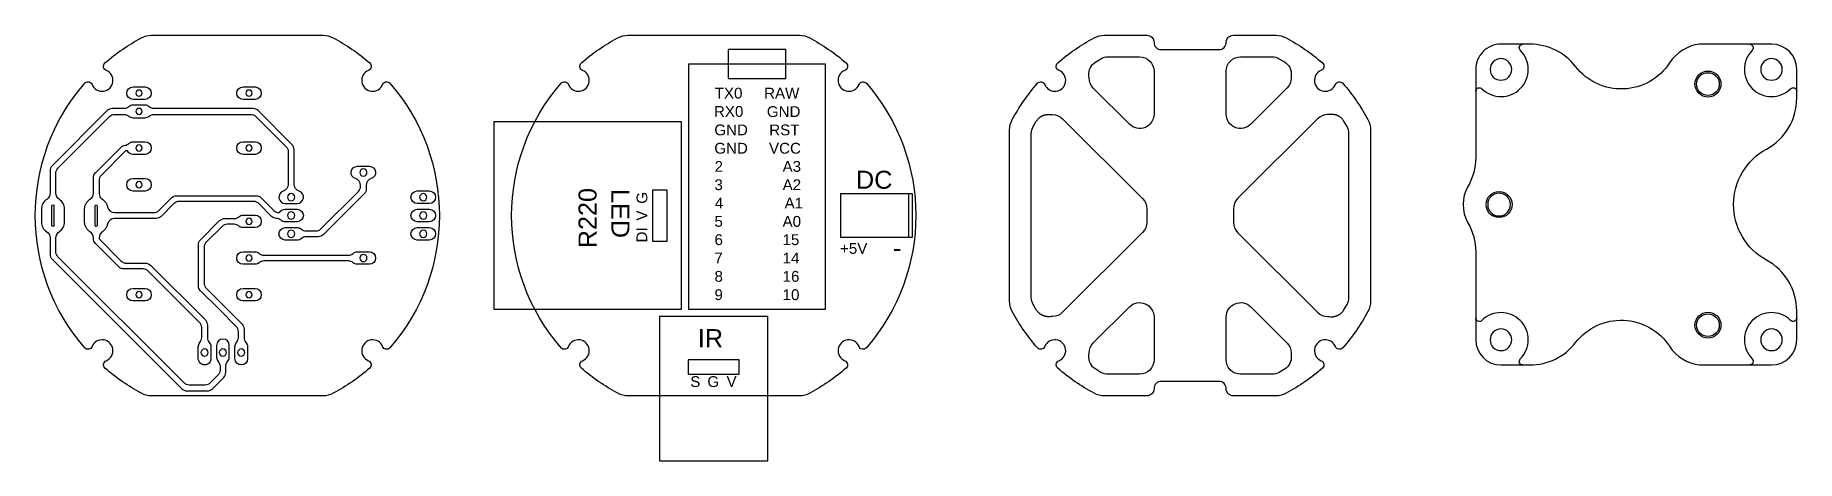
# Model space of a CAD drawing. Extents: x -1741 to -1497, y 1527 to 1586.
import ezdxf

# ---------------------------------------------------------------- set-up
doc = ezdxf.new("R2010")
doc.units = 0
for name, color, linetype in [('DEFAULT', 7, 'CONTINUOUS'), ('HOLES', 12, 'CONTINUOUS'), ('IMG', 7, 'CONTINUOUS'), ('MASK', 7, 'CONTINUOUS'), ('TRACES', 96, 'CONTINUOUS')]:
    doc.layers.add(name, color=color, linetype=linetype)
doc.styles.add('MILLIMETER_SMALL', font='arial.ttf')

msp = doc.modelspace()

# ---------------------------------------------------------------- linework, layer by layer
at = {"layer": 'DEFAULT'}
for points in [[(-1635.13, 1536), (-1658.87, 1536, -0.124369), (-1660.3, 1536.36, -0.054915), (-1665.34, 1539.85, -0.559834), (-1665.17, 1540.87, 1.507883), (-1667.13, 1542.83, -0.559834), (-1668.15, 1542.66, -0.373194), (-1668.15, 1579.34, -0.559834), (-1667.13, 1579.17, 1.507883), (-1665.17, 1581.13, -0.559834), (-1665.34, 1582.15, -0.054915), (-1660.3, 1585.64, -0.124369), (-1658.87, 1586), (-1635.13, 1586, -0.124369), (-1633.7, 1585.64, -0.054915), (-1628.66, 1582.15, -0.559834), (-1628.83, 1581.13, 1.507883), (-1626.87, 1579.17, -0.559834), (-1625.85, 1579.34, -0.373194), (-1625.85, 1542.66, -0.559834), (-1626.87, 1542.83, 1.507883), (-1628.83, 1540.87, -0.559834), (-1628.66, 1539.85, -0.054915), (-1633.7, 1536.36, -0.124369)], [(-1576, 1537, 0.414214), (-1577, 1538), (-1585, 1538, 0.414214), (-1586, 1537, -0.414214), (-1587, 1536), (-1592.87, 1536, -0.124369), (-1594.3, 1536.36, -0.054915), (-1599.34, 1539.85, -0.559834), (-1599.17, 1540.87, 1.507883), (-1601.13, 1542.83, -0.559834), (-1602.15, 1542.66, -0.054915), (-1605.64, 1547.7, -0.124369), (-1606, 1549.13), (-1606, 1572.87, -0.124369), (-1605.64, 1574.3, -0.054915), (-1602.15, 1579.34, -0.559834), (-1601.13, 1579.17, 1.507883), (-1599.17, 1581.13, -0.559834), (-1599.34, 1582.15, -0.054915), (-1594.3, 1585.64, -0.124369), (-1592.87, 1586), (-1587, 1586, -0.414214), (-1586, 1585, 0.414214), (-1585, 1584), (-1577, 1584, 0.414214), (-1576, 1585, -0.414214), (-1575, 1586), (-1569.13, 1586, -0.124369), (-1567.7, 1585.64, -0.054915), (-1562.66, 1582.15, -0.559834), (-1562.83, 1581.13, 1.507883), (-1560.87, 1579.17, -0.559834), (-1559.85, 1579.34, -0.054915), (-1556.36, 1574.3, -0.124369), (-1556, 1572.87), (-1556, 1549.13, -0.124369), (-1556.36, 1547.7, -0.054915), (-1559.85, 1542.66, -0.559834), (-1560.87, 1542.83, 1.507883), (-1562.83, 1540.87, -0.559834), (-1562.66, 1539.85, -0.054915), (-1567.7, 1536.36, -0.124369), (-1569.13, 1536), (-1575, 1536, -0.414214)], [(-1594.41, 1578.66, -0.196262), (-1595, 1580.05), (-1595.02, 1580.43, -0.284082), (-1594.07, 1582.31), (-1593.35, 1582.74, -0.129841), (-1592.36, 1583), (-1588, 1583, -0.414214), (-1586, 1581), (-1586, 1575.07, -0.668179), (-1589.41, 1573.66)], [(-1567.93, 1582.31, -0.284082), (-1566.98, 1580.43), (-1567, 1580.05, -0.196262), (-1567.59, 1578.66), (-1572.59, 1573.66, -0.668179), (-1576, 1575.07), (-1576, 1581, -0.414214), (-1574, 1583), (-1569.64, 1583, -0.129841), (-1568.65, 1582.74)], [(-1602.74, 1548.65, -0.129841), (-1603, 1549.64), (-1603, 1572.36, -0.129841), (-1602.74, 1573.35), (-1602.31, 1574.07), (-1602.27, 1574.13), (-1602.24, 1574.18), (-1602.2, 1574.24), (-1602.16, 1574.29), (-1602.11, 1574.34), (-1602.07, 1574.39), (-1602.02, 1574.44), (-1601.97, 1574.49), (-1601.92, 1574.54), (-1601.89, 1574.56), (-1601.86, 1574.58), (-1601.83, 1574.6), (-1601.81, 1574.63), (-1601.78, 1574.65), (-1601.75, 1574.67), (-1601.72, 1574.69), (-1601.69, 1574.71), (-1601.66, 1574.73), (-1601.63, 1574.74), (-1601.6, 1574.76), (-1601.57, 1574.78), (-1601.54, 1574.8), (-1601.51, 1574.81), (-1601.47, 1574.83), (-1601.44, 1574.84), (-1601.41, 1574.86), (-1601.38, 1574.87), (-1601.34, 1574.88), (-1601.31, 1574.9), (-1601.28, 1574.91), (-1601.24, 1574.92), (-1601.21, 1574.93), (-1601.18, 1574.94), (-1601.14, 1574.95), (-1601.11, 1574.96), (-1601.08, 1574.97), (-1601.04, 1574.98), (-1600.97, 1574.99), (-1600.9, 1575), (-1600.84, 1575.01), (-1600.77, 1575.02), (-1600.7, 1575.02), (-1600.63, 1575.03), (-1600.56, 1575.03), (-1600.5, 1575.02), (-1600.43, 1575.02, 0.019098), (-1600.05, 1575, -0.196262), (-1598.66, 1574.41), (-1587.59, 1563.34, -0.198912), (-1587, 1561.93), (-1587, 1560.07, -0.198912), (-1587.59, 1558.66), (-1598.66, 1547.59, -0.196262), (-1600.05, 1547, 0.019098), (-1600.43, 1546.98), (-1600.5, 1546.98), (-1600.56, 1546.97), (-1600.63, 1546.97), (-1600.7, 1546.98), (-1600.77, 1546.98), (-1600.84, 1546.99), (-1600.9, 1547), (-1600.97, 1547.01), (-1601.04, 1547.02), (-1601.08, 1547.03), (-1601.11, 1547.04), (-1601.14, 1547.05), (-1601.18, 1547.06), (-1601.21, 1547.07), (-1601.24, 1547.08), (-1601.28, 1547.09), (-1601.31, 1547.1), (-1601.34, 1547.12), (-1601.38, 1547.13), (-1601.41, 1547.14), (-1601.44, 1547.16), (-1601.47, 1547.17), (-1601.51, 1547.19), (-1601.54, 1547.2), (-1601.57, 1547.22), (-1601.6, 1547.24), (-1601.63, 1547.26), (-1601.66, 1547.27), (-1601.69, 1547.29), (-1601.72, 1547.31), (-1601.75, 1547.33), (-1601.78, 1547.35), (-1601.81, 1547.37), (-1601.83, 1547.4), (-1601.86, 1547.42), (-1601.89, 1547.44), (-1601.92, 1547.46), (-1601.97, 1547.51), (-1602.02, 1547.56), (-1602.07, 1547.61), (-1602.11, 1547.66), (-1602.16, 1547.71), (-1602.2, 1547.76), (-1602.24, 1547.82), (-1602.27, 1547.87), (-1602.31, 1547.93)], [(-1559.26, 1548.65, 0.129841), (-1559, 1549.64), (-1559, 1572.36, 0.129841), (-1559.26, 1573.35), (-1559.69, 1574.07), (-1559.73, 1574.13), (-1559.76, 1574.18), (-1559.8, 1574.24), (-1559.84, 1574.29), (-1559.89, 1574.34), (-1559.93, 1574.39), (-1559.98, 1574.44), (-1560.03, 1574.49), (-1560.08, 1574.54), (-1560.11, 1574.56), (-1560.14, 1574.58), (-1560.17, 1574.6), (-1560.19, 1574.63), (-1560.22, 1574.65), (-1560.25, 1574.67), (-1560.28, 1574.69), (-1560.31, 1574.71), (-1560.34, 1574.73), (-1560.37, 1574.74), (-1560.4, 1574.76), (-1560.43, 1574.78), (-1560.46, 1574.8), (-1560.49, 1574.81), (-1560.53, 1574.83), (-1560.56, 1574.84), (-1560.59, 1574.86), (-1560.62, 1574.87), (-1560.66, 1574.88), (-1560.69, 1574.9), (-1560.72, 1574.91), (-1560.76, 1574.92), (-1560.79, 1574.93), (-1560.82, 1574.94), (-1560.86, 1574.95), (-1560.89, 1574.96), (-1560.92, 1574.97), (-1560.96, 1574.98), (-1561.03, 1574.99), (-1561.1, 1575), (-1561.16, 1575.01), (-1561.23, 1575.02), (-1561.3, 1575.02), (-1561.37, 1575.03), (-1561.44, 1575.03), (-1561.5, 1575.02), (-1561.57, 1575.02, -0.019098), (-1561.95, 1575, 0.196262), (-1563.34, 1574.41), (-1574.41, 1563.34, 0.198912), (-1575, 1561.93), (-1575, 1560.07, 0.198912), (-1574.41, 1558.66), (-1563.34, 1547.59, 0.196262), (-1561.95, 1547, -0.019098), (-1561.57, 1546.98), (-1561.5, 1546.98), (-1561.44, 1546.97), (-1561.37, 1546.97), (-1561.3, 1546.98), (-1561.23, 1546.98), (-1561.16, 1546.99), (-1561.1, 1547), (-1561.03, 1547.01), (-1560.96, 1547.02), (-1560.92, 1547.03), (-1560.89, 1547.04), (-1560.86, 1547.05), (-1560.82, 1547.06), (-1560.79, 1547.07), (-1560.76, 1547.08), (-1560.72, 1547.09), (-1560.69, 1547.1), (-1560.66, 1547.12), (-1560.62, 1547.13), (-1560.59, 1547.14), (-1560.56, 1547.16), (-1560.53, 1547.17), (-1560.49, 1547.19), (-1560.46, 1547.2), (-1560.43, 1547.22), (-1560.4, 1547.24), (-1560.37, 1547.26), (-1560.34, 1547.27), (-1560.31, 1547.29), (-1560.28, 1547.31), (-1560.25, 1547.33), (-1560.22, 1547.35), (-1560.19, 1547.37), (-1560.17, 1547.4), (-1560.14, 1547.42), (-1560.11, 1547.44), (-1560.08, 1547.46), (-1560.03, 1547.51), (-1559.98, 1547.56), (-1559.93, 1547.61), (-1559.89, 1547.66), (-1559.84, 1547.71), (-1559.8, 1547.76), (-1559.76, 1547.82), (-1559.73, 1547.87), (-1559.69, 1547.93)], [(-1592.36, 1539, -0.129841), (-1593.35, 1539.26), (-1594.07, 1539.69, -0.284082), (-1595.02, 1541.57), (-1595, 1541.95, -0.196262), (-1594.41, 1543.34), (-1589.41, 1548.34, -0.668179), (-1586, 1546.93), (-1586, 1541, -0.414214), (-1588, 1539)], [(-1567.59, 1543.34, -0.196262), (-1567, 1541.95), (-1566.98, 1541.57, -0.284082), (-1567.93, 1539.69), (-1568.65, 1539.26, -0.129841), (-1569.64, 1539), (-1574, 1539, -0.414214), (-1576, 1541), (-1576, 1546.93, -0.668179), (-1572.59, 1548.34)]]:
    msp.add_lwpolyline(points, format="xyb", close=True, dxfattribs=at)
at = {"layer": 'HOLES'}
for points in [[(-1738.7, 1559.65), (-1738.7, 1562.35, -1), (-1738.4, 1562.35), (-1738.4, 1559.65, -1)], [(-1732.7, 1559.65), (-1732.7, 1562.35, -1), (-1732.4, 1562.35), (-1732.4, 1559.65, -1)]]:
    msp.add_lwpolyline(points, format="xyb", close=True, dxfattribs=at)
at = {"layer": 'HOLES', "extrusion": (0, 0, -1)}
for centre, radius in [((1726.62, 1577.97), 0.43), ((1711.38, 1577.97), 0.43), ((1726.62, 1575.43), 0.43), ((1726.62, 1570.35), 0.43), ((1711.38, 1570.35), 0.43), ((1695.54, 1566.96), 0.5), ((1726.62, 1565.27), 0.43), ((1705.54, 1563.54), 0.5), ((1687.24, 1563.54), 0.5), ((1711.38, 1560.19), 0.43), ((1705.54, 1561), 0.5), ((1687.24, 1561), 0.5), ((1705.54, 1558.46), 0.5), ((1687.24, 1558.46), 0.5), ((1711.38, 1555.11), 0.43), ((1695.54, 1555.11), 0.5), ((1726.62, 1550.03), 0.43), ((1711.38, 1550.03), 0.43), ((1717.54, 1542), 0.5), ((1715, 1542), 0.5), ((1712.46, 1542), 0.5)]:
    msp.add_circle(centre, radius, dxfattribs=at)
at = {"layer": 'IMG'}
for points in [[(-1542.51, 1560.01, -0.132433), (-1541.43, 1555.98), (-1541.43, 1543.78, 0.414213), (-1537.93, 1540.28), (-1533.92, 1540.28, 0.232191), (-1527.59, 1543.39, -0.515575), (-1514.57, 1542.87, 0.219663), (-1510.42, 1540.28), (-1500.45, 1540.28, 0.414213), (-1496.95, 1543.78), (-1496.95, 1547.79, 0.274945), (-1501.13, 1554.82, -0.594857), (-1501.13, 1570.22, 0.274945), (-1496.95, 1577.25), (-1496.95, 1581.26, 0.414211), (-1500.45, 1584.76), (-1510.43, 1584.76, 0.219568), (-1514.57, 1582.17, -0.515507), (-1527.59, 1581.65, 0.232163), (-1533.92, 1584.76), (-1537.93, 1584.76, 0.414214), (-1541.43, 1581.26), (-1541.43, 1569.05, -0.132433), (-1542.51, 1565.03, 0.269594)], [(-1540.57, 1578.58, 0.995059), (-1535.25, 1583.91, -0.666389), (-1534.9, 1584.76), (-1537.93, 1584.76, 0.414214), (-1541.43, 1581.26), (-1541.43, 1578.23, -0.666389)], [(-1503.12, 1583.91, 0.995059), (-1497.8, 1578.58, -0.666389), (-1496.95, 1578.23), (-1496.95, 1581.26, 0.414211), (-1500.45, 1584.76), (-1503.48, 1584.76, -0.666389)], [(-1535.25, 1541.13, 0.995059), (-1540.57, 1546.46, -0.666389), (-1541.43, 1546.81), (-1541.43, 1543.78, 0.414213), (-1537.93, 1540.28), (-1534.9, 1540.28, -0.666389)], [(-1497.8, 1546.46, 0.995059), (-1503.12, 1541.13, -0.666389), (-1503.48, 1540.28), (-1500.45, 1540.28, 0.414213), (-1496.95, 1543.78), (-1496.95, 1546.81, -0.666389)]]:
    msp.add_lwpolyline(points, format="xyb", close=True, dxfattribs=at)
at = {"layer": 'IMG', "extrusion": (0, 0, -1)}
for centre, radius in [((1537.93, 1581.26, 1.34), 1.5), ((1500.45, 1581.26, 1.34), 1.5), ((1538.19, 1562.52, -0.4), 1.58), ((1537.93, 1543.78, 1.34), 1.5), ((1500.45, 1543.78, 1.34), 1.5)]:
    msp.add_circle(centre, radius, dxfattribs=at)
at = {"layer": 'IMG'}
for centre, radius in [((-1509.25, 1579.23, 0.4), 1.8), ((-1509.25, 1579.23, 0.4), 1.57), ((-1538.19, 1562.52, 0.4), 1.8), ((-1509.25, 1545.81, 0.4), 1.8), ((-1509.25, 1545.81, 0.4), 1.57)]:
    msp.add_circle(centre, radius, dxfattribs=at)
at = {"layer": 'MASK'}
msp.add_line((-1620, 1564), (-1620, 1558), dxfattribs=at)
for points in [[(-1645, 1580), (-1637, 1580), (-1637, 1584), (-1645, 1584)], [(-1650.5, 1582), (-1650.5, 1548), (-1631.5, 1548), (-1631.5, 1582)], [(-1677.46, 1548), (-1651.46, 1548), (-1651.46, 1574), (-1677.46, 1574)], [(-1655.46, 1564.54), (-1655.46, 1557.46), (-1653.46, 1557.46), (-1653.46, 1564.54)], [(-1619.45, 1558), (-1619.45, 1564), (-1629.45, 1564), (-1629.45, 1558)], [(-1639.5, 1527), (-1639.5, 1547), (-1654.5, 1547), (-1654.5, 1527)], [(-1650.54, 1539), (-1643.46, 1539), (-1643.46, 1541), (-1650.54, 1541)]]:
    msp.add_lwpolyline(points, close=True, dxfattribs=at)
at = {"layer": 'TRACES'}
for points in [[(-1699.7, 1585.64, -0.054915), (-1694.66, 1582.15, -0.559834), (-1694.83, 1581.13, 1.507883), (-1692.87, 1579.17, -0.559834), (-1691.85, 1579.34, -0.373194), (-1691.85, 1542.66, -0.559834), (-1692.87, 1542.83, 1.507883), (-1694.83, 1540.87, -0.559834), (-1694.66, 1539.85, -0.054915), (-1699.7, 1536.36, -0.124369), (-1701.13, 1536), (-1724.87, 1536, -0.124369), (-1726.3, 1536.36, -0.054915), (-1731.34, 1539.85, -0.559834), (-1731.17, 1540.87, 1.507883), (-1733.13, 1542.83, -0.559834), (-1734.15, 1542.66, -0.373194), (-1734.15, 1579.34, -0.559834), (-1733.13, 1579.17, 1.507883), (-1731.17, 1581.13, -0.559834), (-1731.34, 1582.15, -0.054915), (-1726.3, 1585.64, -0.124369), (-1724.87, 1586), (-1701.13, 1586, -0.124369)], [(-1725.79, 1577.1), (-1727.45, 1577.1, -1), (-1727.45, 1578.84), (-1725.79, 1578.84, -1)], [(-1710.55, 1577.1), (-1712.21, 1577.1, -1), (-1712.21, 1578.84), (-1710.55, 1578.84, -1)], [(-1716.44, 1536.99), (-1714.89, 1538.54, 0.198912), (-1714.6, 1539.25), (-1714.6, 1540.1, -0.186237), (-1714.35, 1540.76, 0.183039), (-1714.13, 1541.34), (-1714.13, 1543, 1), (-1715.87, 1543), (-1715.87, 1541.34, 0.179844), (-1715.65, 1540.76, -0.183039), (-1715.4, 1540.1), (-1715.4, 1539.58, -0.198912), (-1715.69, 1538.87), (-1716.77, 1537.79, -0.198912), (-1717.48, 1537.5), (-1719.66, 1537.5, -0.198912), (-1720.37, 1537.79), (-1737.86, 1555.29, -0.198912), (-1738.15, 1555.99), (-1738.15, 1557.9, -0.257568), (-1737.69, 1558.75, 0.257568), (-1736.94, 1560.1), (-1736.94, 1561.9, 0.257568), (-1737.69, 1563.25, -0.257568), (-1738.15, 1564.1), (-1738.15, 1566.87, -0.198912), (-1737.86, 1567.57), (-1730.7, 1574.74, -0.198912), (-1729.99, 1575.03), (-1728.69, 1575.03, -0.183039), (-1728.03, 1574.78, 0.183039), (-1727.45, 1574.56), (-1725.79, 1574.56, 0.183039), (-1725.21, 1574.78, -0.183039), (-1724.55, 1575.03), (-1711.15, 1575.03, -0.198912), (-1710.44, 1574.74), (-1706.23, 1570.53, -0.198912), (-1705.94, 1569.82), (-1705.94, 1565.32, -0.32609), (-1706.64, 1564.37, 0.855912), (-1706.37, 1562.67), (-1704.71, 1562.67, 0.855912), (-1704.44, 1564.37, -0.32609), (-1705.14, 1565.32), (-1705.14, 1570.15, 0.198912), (-1705.43, 1570.86), (-1710.11, 1575.54, 0.198912), (-1710.82, 1575.83), (-1724.55, 1575.83, -0.183039), (-1725.21, 1576.08, 0.183039), (-1725.79, 1576.3), (-1727.45, 1576.3, 0.183039), (-1728.03, 1576.08, -0.183039), (-1728.69, 1575.83), (-1730.32, 1575.83, 0.198912), (-1731.03, 1575.54), (-1738.66, 1567.9, 0.198912), (-1738.95, 1567.2), (-1738.95, 1564.08, -0.254441), (-1739.41, 1563.24, 0.254441), (-1740.14, 1561.9), (-1740.14, 1560.1, 0.254441), (-1739.41, 1558.76, -0.254441), (-1738.95, 1557.92), (-1738.95, 1555.66, 0.198912), (-1738.66, 1554.96), (-1720.7, 1536.99, 0.198912), (-1719.99, 1536.7), (-1717.15, 1536.7, 0.198912)], [(-1717.43, 1546.52, -0.198912), (-1717.14, 1545.81), (-1717.14, 1544.07, 0.183039), (-1716.89, 1543.41, -0.183039), (-1716.67, 1542.83), (-1716.67, 1541.17, -0.414214), (-1717.54, 1540.3, -0.414214), (-1718.41, 1541.17), (-1718.41, 1542.83, -0.183039), (-1718.19, 1543.41, 0.183039), (-1717.94, 1544.07), (-1717.94, 1545.48, 0.198912), (-1718.23, 1546.18), (-1725.36, 1553.31, 0.198912), (-1726.06, 1553.6), (-1728.71, 1553.6, -0.198912), (-1729.42, 1553.89), (-1732.66, 1557.14, -0.198912), (-1732.95, 1557.84), (-1732.95, 1557.91, 0.256006), (-1733.42, 1558.75, -0.256006), (-1734.16, 1560.1), (-1734.16, 1561.9, -0.256006), (-1733.42, 1563.25, 0.256006), (-1732.95, 1564.09), (-1732.95, 1566.2, -0.198912), (-1732.66, 1566.9), (-1729.11, 1570.46, -0.158209), (-1728.56, 1570.74, 0.147612), (-1728.04, 1570.99, -0.18817), (-1727.45, 1571.22), (-1725.79, 1571.22, -1), (-1725.79, 1569.48), (-1727.45, 1569.48, -0.280114), (-1728.22, 1569.95), (-1728.48, 1569.95), (-1731.86, 1566.57, 0.198912), (-1732.15, 1565.87), (-1732.15, 1564.09, 0.256006), (-1731.69, 1563.25, -0.204945), (-1730.98, 1562.21, 0.358494), (-1730, 1561.4), (-1724.58, 1561.4, 0.198912), (-1723.87, 1561.69), (-1722.11, 1563.46, -0.198912), (-1721.4, 1563.75), (-1710.4, 1563.75, -0.198912), (-1709.69, 1563.46), (-1707.93, 1561.69, 0.198912), (-1707.22, 1561.4), (-1707.14, 1561.4, -0.280114), (-1706.37, 1561.87), (-1704.71, 1561.87, -1), (-1704.71, 1560.13), (-1706.37, 1560.13, -0.183039), (-1706.95, 1560.35, 0.175617), (-1707.58, 1560.6, -0.191447), (-1708.26, 1560.89), (-1710.02, 1562.66, 0.198912), (-1710.73, 1562.95), (-1721.07, 1562.95, 0.198912), (-1721.78, 1562.66), (-1723.54, 1560.89, -0.198912), (-1724.25, 1560.6), (-1730, 1560.6, 0.358494), (-1730.98, 1559.79, -0.204945), (-1731.69, 1558.75, 0.256006), (-1732.15, 1557.91), (-1732.15, 1557.76), (-1729.09, 1554.69, 0.198912), (-1728.38, 1554.4), (-1725.73, 1554.4, -0.198912), (-1725.02, 1554.11)], [(-1710.55, 1569.48), (-1712.21, 1569.48, -1), (-1712.21, 1571.22), (-1710.55, 1571.22, -1)], [(-1703.47, 1558.06, 0.183039), (-1704.13, 1557.81, -0.183039), (-1704.71, 1557.59), (-1706.37, 1557.59, -1), (-1706.37, 1559.33), (-1704.71, 1559.33, -0.183039), (-1704.13, 1559.11, 0.183039), (-1703.47, 1558.86), (-1702.12, 1558.86, 0.198912), (-1701.41, 1559.15), (-1696.23, 1564.33, 0.198912), (-1695.94, 1565.04), (-1695.94, 1565.18, 0.32609), (-1696.64, 1566.13, -0.855912), (-1696.37, 1567.83), (-1694.71, 1567.83, -0.855912), (-1694.44, 1566.13, 0.32609), (-1695.14, 1565.18), (-1695.14, 1564.71, -0.198912), (-1695.43, 1564), (-1701.08, 1558.35, -0.198912), (-1701.79, 1558.06)], [(-1725.79, 1564.4), (-1727.45, 1564.4, -1), (-1727.45, 1566.14), (-1725.79, 1566.14, -1)], [(-1686.41, 1562.67), (-1688.07, 1562.67, -1), (-1688.07, 1564.41), (-1686.41, 1564.41, -1)], [(-1715.53, 1548), (-1718.11, 1550.58, -0.198912), (-1718.4, 1551.29), (-1718.4, 1556.93, -0.198912), (-1718.11, 1557.64), (-1715.45, 1560.3, -0.198912), (-1714.74, 1560.59), (-1713.45, 1560.59, 0.183039), (-1712.79, 1560.84, -0.183039), (-1712.21, 1561.06), (-1710.55, 1561.06, -1), (-1710.55, 1559.32), (-1712.21, 1559.32, -0.183039), (-1712.79, 1559.54, 0.183039), (-1713.45, 1559.79), (-1714.41, 1559.79, 0.198912), (-1715.12, 1559.5), (-1717.31, 1557.31, 0.198912), (-1717.6, 1556.6), (-1717.6, 1551.62, 0.198912), (-1717.31, 1550.91), (-1714.39, 1548), (-1712.35, 1545.96, -0.198912), (-1712.06, 1545.25), (-1712.06, 1544.07, 0.183039), (-1711.81, 1543.41, -0.183039), (-1711.59, 1542.83), (-1711.59, 1541.17, -1), (-1713.33, 1541.17), (-1713.33, 1542.83, -0.183039), (-1713.11, 1543.41, 0.183039), (-1712.86, 1544.07), (-1712.86, 1544.92, 0.198912), (-1713.15, 1545.63)], [(-1686.41, 1560.13), (-1688.07, 1560.13, -1), (-1688.07, 1561.87), (-1686.41, 1561.87, -1)], [(-1686.41, 1557.59), (-1688.07, 1557.59, -1), (-1688.07, 1559.33), (-1686.41, 1559.33, -1)], [(-1697.61, 1555.51, 0.183039), (-1696.95, 1555.76, -0.183039), (-1696.37, 1555.98), (-1694.71, 1555.98, -1), (-1694.71, 1554.24), (-1696.37, 1554.24, -0.183039), (-1696.95, 1554.46, 0.183039), (-1697.61, 1554.71), (-1709.31, 1554.71, 0.183039), (-1709.97, 1554.46, -0.183039), (-1710.55, 1554.24), (-1712.21, 1554.24, -1), (-1712.21, 1555.98), (-1710.55, 1555.98, -0.183039), (-1709.97, 1555.76, 0.183039), (-1709.31, 1555.51)], [(-1725.79, 1549.16), (-1727.45, 1549.16, -1), (-1727.45, 1550.9), (-1725.79, 1550.9, -1)], [(-1710.55, 1549.16), (-1712.21, 1549.16, -1), (-1712.21, 1550.9), (-1710.55, 1550.9, -1)]]:
    msp.add_lwpolyline(points, format="xyb", close=True, dxfattribs=at)

# ---------------------------------------------------------------- texts
at = {"layer": 'MASK', "style": 'MILLIMETER_SMALL'}
for s, height, p in [('TX0', 1.5, (-1646.86, 1577.22)), ('RAW', 1.5, (-1640.02, 1577.22)), ('RX0', 1.5, (-1646.97, 1574.68)), ('GND', 1.5, (-1639.64, 1574.66)), ('GND', 1.5, (-1646.92, 1572.12)), ('RST', 1.5, (-1639.31, 1572.12)), ('GND', 1.5, (-1646.92, 1569.58)), ('VCC', 1.5, (-1639.34, 1569.58)), ('2', 1.5, (-1646.87, 1567.06)), ('A3', 1.5, (-1637.46, 1567.06)), ('DC', 2.5, (-1627.29, 1564.71)), ('3', 1.5, (-1646.9, 1564.52)), ('A2', 1.5, (-1637.45, 1564.52)), ('4', 1.5, (-1646.84, 1561.98)), ('A1', 1.5, (-1637.18, 1561.98)), ('5', 1.5, (-1646.9, 1559.44)), ('A0', 1.5, (-1637.46, 1559.44)), ('6', 1.5, (-1646.89, 1556.9)), ('15', 1.5, (-1637.47, 1556.9)), ('+5V', 1.5, (-1629.5, 1555.69)), ('7', 1.5, (-1646.91, 1554.36)), ('14', 1.5, (-1637.45, 1554.36)), ('-', 2.5, (-1622.17, 1555.25)), ('8', 1.5, (-1646.89, 1551.82)), ('16', 1.5, (-1637.45, 1551.82)), ('9', 1.5, (-1646.9, 1549.28)), ('10', 1.5, (-1637.45, 1549.28)), ('IR', 2.5, (-1649.2, 1542.75)), ('S', 1.5, (-1650.25, 1537.23)), ('G', 1.5, (-1647.88, 1537.23)), ('V', 1.5, (-1645.22, 1537.25))]:
    msp.add_text(s, height=height, dxfattribs=at).set_placement(p)
for s, height, rotation, p in [('R220', 2.5, 90, (-1663.23, 1556.47)), ('LED', 2.5, 270, (-1661.17, 1564.67)), ('G', 1.5, 90, (-1656.19, 1562.63)), ('V', 1.5, 90, (-1656.21, 1560.3)), ('DI', 1.5, 90, (-1656.21, 1557.27))]:
    msp.add_text(s, height=height, rotation=rotation, dxfattribs=at).set_placement(p)

doc.saveas('drawing.dxf')
